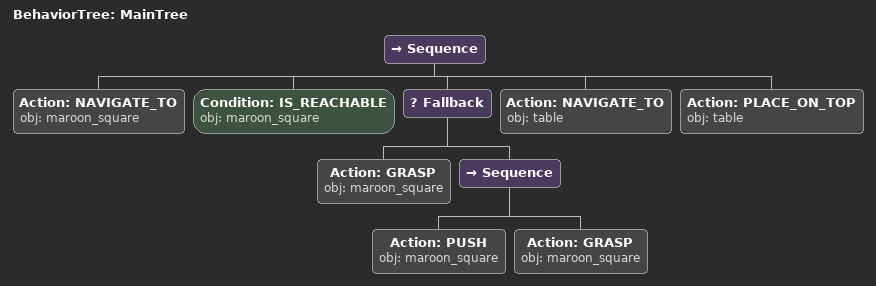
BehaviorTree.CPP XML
<root main_tree_to_execute="MainTree">
  <BehaviorTree ID="MainTree">
    <Sequence>
      <!-- Navigate to maroon_square -->
      <Action ID="NAVIGATE_TO" obj="maroon_square" />
      <!-- Check maroon_square is reachable before GRASP -->
      <Condition ID="IS_REACHABLE" obj="maroon_square" />
      <!-- Fallback: if GRASP maroon_square fails, try alternative to reposition -->
      <Fallback>
        <!-- Grasp maroon_square -->
        <Action ID="GRASP" obj="maroon_square" />
        <Sequence>
          <!-- Push maroon_square forward toward front edge of table -->
          <Action ID="PUSH" obj="maroon_square" />
          <!-- Grasp maroon_square -->
          <Action ID="GRASP" obj="maroon_square" />
        </Sequence>
      </Fallback>
      <!-- Navigate to table -->
      <Action ID="NAVIGATE_TO" obj="table" />
      <!-- Place on table -->
      <Action ID="PLACE_ON_TOP" obj="table" />
    </Sequence>
  </BehaviorTree>
</root>
